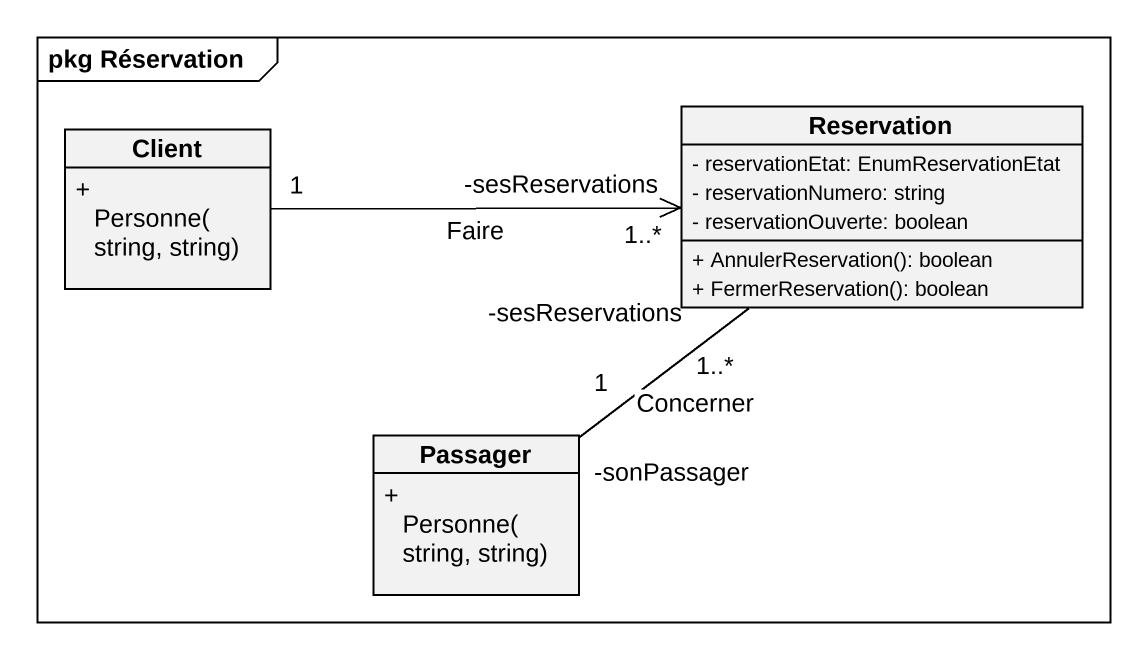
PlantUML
@startuml
mainframe pkg Réservation
hide circle
hide empty members
skinparam classAttributeIconSize 0
class Client {
  + Personne(string, string)
}
class Reservation {
  - reservationEtat: EnumReservationEtat
  - reservationNumero: string
  - reservationOuverte: boolean
  + AnnulerReservation(): boolean
  + FermerReservation(): boolean
}
class Passager {
  + Personne(string, string)
}
Client "1" -right-> "-sesReservations\n1..*" Reservation : Faire
Passager "-sonPassager\n1" -up- "-sesReservations\n1..*" Reservation : Concerner
@enduml
